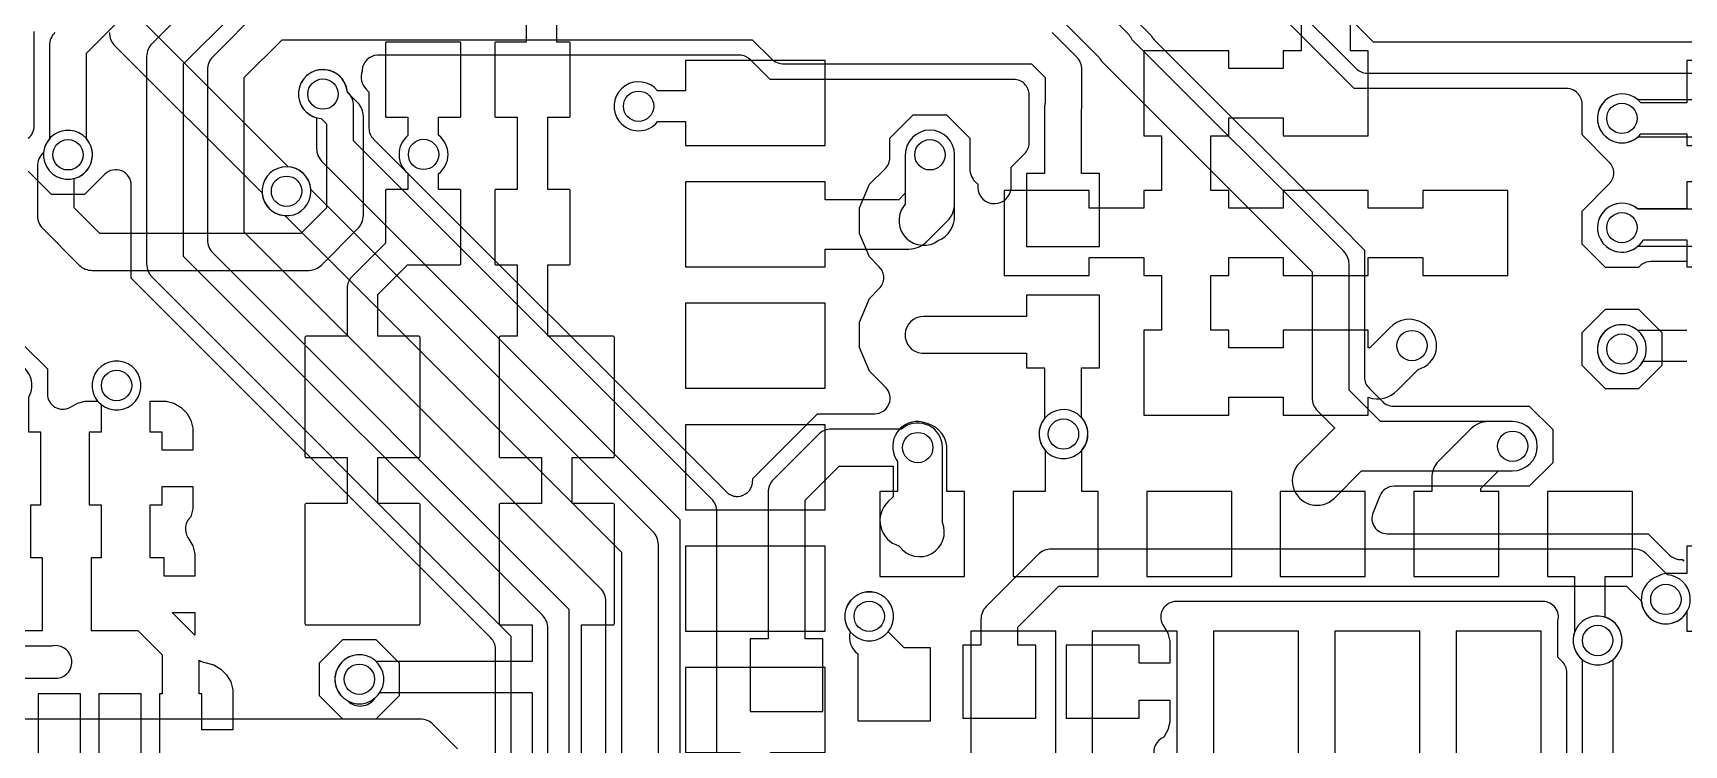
# Model space of a CAD drawing. Header units: millimetres. Extents: x 23.6 to 57.2, y 14.1 to 54.7.
# Drawn here: x 35.51 to 49.11, y 40.34 to 46.2 of the extents above; entities that cross this region are included whole.
import ezdxf

# ---------------------------------------------------------------- set-up
doc = ezdxf.new("R2010")
doc.units = ezdxf.units.MM

msp = doc.modelspace()

# ---------------------------------------------------------------- linework, layer by layer
at = {"layer": '16_copper'}
for points in [[(40.029, 39.449), (40.029, 41.328), (40.29, 41.328), (40.295, 41.33), (40.299, 41.334), (40.301, 41.339), (40.301, 42.317), (40.299, 42.322), (40.295, 42.326), (40.29, 42.328), (39.953, 42.328), (39.953, 42.706), (40.29, 42.706), (40.295, 42.708), (40.299, 42.712), (40.301, 42.717), (40.301, 43.695), (40.299, 43.7), (40.295, 43.704), (40.29, 43.706), (39.753, 43.706), (39.753, 44.293), (39.931, 44.293), (39.936, 44.298), (39.936, 44.908), (39.931, 44.913), (39.753, 44.913), (39.753, 45.509), (39.931, 45.509), (39.936, 45.514), (39.936, 46.124), (39.931, 46.129), (39.827, 46.129), (39.827, 46.6, 0.457831)], [(39.573, 46.495), (39.573, 46.129), (39.321, 46.129), (39.316, 46.124), (39.316, 45.514), (39.321, 45.509), (39.499, 45.509), (39.499, 44.913), (39.321, 44.913), (39.316, 44.908), (39.316, 44.298), (39.321, 44.293), (39.499, 44.293), (39.499, 43.706), (39.362, 43.706), (39.357, 43.704), (39.353, 43.7), (39.351, 43.695), (39.351, 42.717), (39.353, 42.712), (39.357, 42.708), (39.362, 42.706), (39.699, 42.706), (39.699, 42.328), (39.362, 42.328), (39.357, 42.326), (39.353, 42.322), (39.351, 42.317), (39.351, 41.339), (39.353, 41.334), (39.357, 41.33), (39.362, 41.328), (39.623, 41.328), (39.623, 41.027), (38.338, 41.027), (38.328, 41.037), (38.295, 41.059, 0.906348), (38.072, 40.724), (38.105, 40.702, 0.468269), (38.328, 40.724), (38.356, 40.752), (38.37, 40.773), (39.623, 40.773), (39.623, 39.365, 0.198912)], [(45.958, 46.507), (45.958, 46.057), (45.811, 46.057), (45.811, 45.91), (45.361, 45.91), (45.361, 46.057), (44.661, 46.057), (44.661, 45.357), (44.808, 45.357), (44.808, 44.907), (44.661, 44.907), (44.661, 44.76), (44.211, 44.76), (44.211, 44.907), (43.511, 44.907), (43.511, 44.207), (44.211, 44.207), (44.211, 44.354), (44.661, 44.354), (44.661, 44.207), (44.808, 44.207), (44.808, 43.757), (44.661, 43.757), (44.661, 43.057), (45.361, 43.057), (45.361, 43.204), (45.811, 43.204), (45.811, 43.057), (46.511, 43.057), (46.511, 43.204, 0.316681), (46.751, 43.263), (46.921, 43.433, 0.062258), (46.973, 43.454), (47.002, 43.474, 0.469056), (46.999, 43.787), (46.97, 43.807, 0.380689), (46.686, 43.773), (46.523, 43.61), (46.511, 43.61), (46.511, 43.757), (45.811, 43.757), (45.811, 43.61), (45.361, 43.61), (45.361, 43.757), (45.214, 43.757), (45.214, 44.207), (45.361, 44.207), (45.361, 44.354), (45.811, 44.354), (45.811, 44.207), (46.511, 44.207), (46.511, 44.354), (46.961, 44.354), (46.961, 44.207), (47.661, 44.207), (47.661, 44.907), (46.961, 44.907), (46.961, 44.76), (46.511, 44.76), (46.511, 44.907), (45.811, 44.907), (45.811, 44.76), (45.361, 44.76), (45.361, 44.907), (45.214, 44.907), (45.214, 45.357), (45.361, 45.357), (45.361, 45.504), (45.811, 45.504), (45.811, 45.357), (46.511, 45.357), (46.511, 46.057), (46.364, 46.057), (46.364, 46.507)], [(36.142, 46.206, 0.198912), (36.186, 46.098), (37.399, 44.886), (37.399, 44.88), (37.407, 44.841), (37.422, 44.805), (37.444, 44.772), (37.472, 44.744), (37.505, 44.722), (37.541, 44.707), (37.58, 44.699), (37.62, 44.699), (37.659, 44.707, 0.83208), (37.614, 45.101), (36.446, 46.269)], [(49.136, 43.754), (48.731, 43.754, 0.913614), (48.444, 43.472), (48.472, 43.444, 0.464465), (48.775, 43.5), (49.136, 43.5)], [(39.008, 40.308), (38.808, 40.508, 0.198912), (38.7, 40.552), (34.2, 40.552, 0.198912)]]:
    msp.add_lwpolyline(points, format="xyb", dxfattribs=at)
for points in [[(38.695, 41.33), (38.699, 41.334), (38.701, 41.339), (38.701, 42.317), (38.699, 42.322), (38.695, 42.326), (38.69, 42.328), (38.353, 42.328), (38.353, 42.706), (38.69, 42.706), (38.695, 42.708), (38.699, 42.712), (38.701, 42.717), (38.701, 43.695), (38.699, 43.7), (38.695, 43.704), (38.69, 43.706), (38.353, 43.706), (38.353, 44.05), (38.596, 44.293), (39.031, 44.293), (39.036, 44.298), (39.036, 44.908), (39.031, 44.913), (38.853, 44.913), (38.853, 45.044, 0.487029), (38.853, 45.361), (38.853, 45.509), (39.031, 45.509), (39.036, 45.514), (39.036, 46.124), (39.031, 46.129), (38.421, 46.129), (38.416, 46.124), (38.416, 45.514), (38.421, 45.509), (38.599, 45.509), (38.599, 45.358, 0.467263), (38.599, 45.048), (38.599, 44.913), (38.421, 44.913), (38.416, 44.908), (38.416, 44.473), (38.136, 44.193, 0.198912), (38.099, 44.103), (38.099, 43.706), (37.762, 43.706), (37.757, 43.704), (37.753, 43.7), (37.751, 43.695), (37.751, 42.717), (37.753, 42.712), (37.757, 42.708), (37.762, 42.706), (38.099, 42.706), (38.099, 42.328), (37.762, 42.328), (37.757, 42.326), (37.753, 42.322), (37.751, 42.317), (37.751, 41.339), (37.753, 41.334), (37.757, 41.33), (37.762, 41.328), (38.69, 41.328)], [(42.036, 45.977), (40.886, 45.977), (40.886, 45.727), (40.657, 45.727, 0.909744), (40.322, 45.505), (40.344, 45.472, 0.475246), (40.657, 45.473), (40.886, 45.473), (40.886, 45.277), (42.036, 45.277)], [(50.286, 45.977), (49.136, 45.977), (49.136, 45.627), (48.757, 45.627, 0.909744), (48.422, 45.405), (48.444, 45.372, 0.475246), (48.757, 45.373), (49.136, 45.373), (49.136, 45.277), (50.286, 45.277)], [(37.785, 44.248, 0.189183), (37.887, 44.292), (38.188, 44.593, 0.198912), (38.233, 44.701), (38.233, 45.519, 0.198912), (38.188, 45.627), (38.101, 45.714, 0.918765), (37.699, 45.72), (37.699, 45.68, 0.365467), (37.886, 45.499), (37.928, 45.456), (37.928, 44.764), (37.717, 44.552), (36.063, 44.552), (35.852, 44.763), (35.852, 45.005, 0.92086), (35.78, 45.401), (35.741, 45.393, 0.250488), (35.607, 45.259), (35.599, 45.22, 0.220846), (35.548, 45.1), (35.548, 44.7, 0.198912), (35.592, 44.592), (35.892, 44.292, 0.198912), (36, 44.248), (37.78, 44.248)], [(42.036, 44.424), (42.727, 44.424, 0.198912), (42.871, 44.483), (43.044, 44.656, 0.198912), (43.103, 44.8), (43.103, 45.2, 1), (42.697, 45.2), (42.697, 44.884), (42.643, 44.83), (42.036, 44.83), (42.036, 44.977), (40.886, 44.977), (40.886, 44.277), (42.036, 44.277)], [(50.286, 44.977), (49.136, 44.977), (49.136, 44.754), (48.731, 44.754, 0.913614), (48.444, 44.472), (48.472, 44.444, 0.464465), (48.775, 44.5), (49.136, 44.5), (49.136, 44.277), (50.286, 44.277)], [(43.186, 42.427), (43.039, 42.427), (43.039, 42.764, 0.362284), (42.877, 42.987), (42.868, 42.991, 0.653445), (42.609, 42.719), (42.624, 42.687), (42.633, 42.675), (42.633, 42.427), (42.486, 42.427), (42.486, 41.727), (43.186, 41.727)], [(44.286, 42.427), (44.152, 42.427), (44.152, 42.768, 0.918755), (43.872, 43.056), (43.844, 43.028, 0.365461), (43.848, 42.768), (43.848, 42.427), (43.586, 42.427), (43.586, 41.727), (44.286, 41.727)], [(47.586, 42.427), (47.439, 42.427), (47.439, 42.452), (47.584, 42.597), (47.7, 42.597, 1), (47.7, 43.003), (47.5, 43.003, 0.198912), (47.356, 42.944), (47.092, 42.68, 0.198912), (47.033, 42.536), (47.033, 42.427), (46.886, 42.427), (46.886, 41.727), (47.586, 41.727)], [(48.459, 41.007, 0.732767), (48.463, 41.392), (48.463, 41.727), (48.686, 41.727), (48.686, 42.427), (47.986, 42.427), (47.986, 41.727), (48.209, 41.727), (48.209, 41.265, 0.079328), (48.199, 41.22), (48.199, 41.18), (48.207, 41.141), (48.222, 41.105), (48.244, 41.072), (48.272, 41.044), (48.305, 41.022), (48.341, 41.007), (48.38, 40.999), (48.42, 40.999)], [(50.286, 41.977), (49.136, 41.977), (49.136, 41.752), (49, 41.752, 0.160014), (48.903, 41.732), (48.866, 41.717, 1), (49.057, 41.36), (49.09, 41.382, 0.089815), (49.136, 41.437), (49.136, 41.277), (50.286, 41.277)], [(46.178, 36.877, 0.543249), (46.272, 37.203), (46.272, 37.806, 0.198912), (46.227, 37.914), (43.936, 40.205), (43.936, 41.277), (43.236, 41.277), (43.236, 40.127), (43.583, 40.127), (45.967, 37.743), (45.967, 37.203), (45.963, 37.199), (45.941, 37.166), (45.926, 37.129), (45.918, 37.09), (45.918, 37.051), (45.926, 37.012), (45.941, 36.975), (45.963, 36.942), (45.991, 36.914), (46.024, 36.892), (46.061, 36.877), (46.1, 36.869), (46.139, 36.869)], [(46.797, 36.438), (46.784, 36.438), (46.784, 36.743, 0.47753), (46.784, 37.057), (46.784, 37.943, 0.198912), (46.747, 38.033), (44.713, 40.067), (44.713, 40.127), (44.936, 40.127), (44.936, 41.277), (44.236, 41.277), (44.236, 40.127), (44.459, 40.127), (44.459, 40.014, 0.198912), (44.496, 39.924), (46.53, 37.89), (46.53, 37.057, 0.47753), (46.53, 36.743), (46.53, 36.438), (46.517, 36.438), (46.517, 34.938), (46.797, 34.938)], [(45.797, 36.438), (45.784, 36.438), (45.784, 37.643, 0.198912), (45.747, 37.733), (43.79, 39.69, 0.198912), (43.7, 39.727), (41.953, 39.727), (41.588, 40.092), (41.588, 40.277), (42.036, 40.277), (42.036, 40.977), (40.886, 40.977), (40.886, 40.277), (41.334, 40.277), (41.334, 40.039, 0.198912), (41.371, 39.949), (41.81, 39.51, 0.198912), (41.9, 39.473), (43.647, 39.473), (45.53, 37.59), (45.53, 36.438), (45.517, 36.438), (45.517, 34.938), (45.797, 34.938)]]:
    msp.add_lwpolyline(points, format="xyb", close=True, dxfattribs=at)
for points in [[(42.036, 43.977), (40.886, 43.977), (40.886, 43.277), (42.036, 43.277)], [(36.259, 43.107), (36.295, 43.122), (36.328, 43.144), (36.356, 43.172), (36.378, 43.205), (36.393, 43.241), (36.401, 43.28), (36.401, 43.32), (36.393, 43.359), (36.378, 43.395), (36.356, 43.428), (36.328, 43.456), (36.295, 43.478), (36.259, 43.493), (36.22, 43.501), (36.18, 43.501), (36.141, 43.493), (36.105, 43.478), (36.072, 43.456), (36.044, 43.428), (36.022, 43.395), (36.007, 43.359), (35.999, 43.32), (35.999, 43.28), (36.007, 43.241), (36.022, 43.205), (36.044, 43.172), (36.072, 43.144), (36.105, 43.122), (36.141, 43.107), (36.18, 43.099), (36.22, 43.099)], [(42.036, 42.977), (40.886, 42.977), (40.886, 42.277), (42.036, 42.277)], [(45.386, 42.427), (44.686, 42.427), (44.686, 41.727), (45.386, 41.727)], [(46.486, 42.427), (45.786, 42.427), (45.786, 41.727), (46.486, 41.727)], [(42.036, 41.977), (40.886, 41.977), (40.886, 41.277), (42.036, 41.277)], [(42.459, 41.205), (42.495, 41.221), (42.528, 41.243), (42.556, 41.271), (42.578, 41.303), (42.593, 41.34), (42.601, 41.379), (42.601, 41.419), (42.593, 41.457), (42.578, 41.494), (42.556, 41.527), (42.528, 41.555), (42.495, 41.577), (42.459, 41.592), (42.42, 41.6), (42.38, 41.6), (42.341, 41.592), (42.305, 41.577), (42.272, 41.555), (42.244, 41.527), (42.222, 41.494), (42.207, 41.457), (42.199, 41.419), (42.199, 41.379), (42.207, 41.34), (42.222, 41.303), (42.244, 41.271), (42.272, 41.243), (42.305, 41.221), (42.341, 41.205), (42.38, 41.198), (42.42, 41.198)]]:
    msp.add_lwpolyline(points, close=True, dxfattribs=at)
for points in [[(45.936, 40.127), (45.936, 41.277), (45.236, 41.277), (45.236, 40.127)], [(46.936, 40.127), (46.936, 41.277), (46.236, 41.277), (46.236, 40.127)], [(47.936, 40.127), (47.936, 41.277), (47.236, 41.277), (47.236, 40.127)]]:
    msp.add_lwpolyline(points, dxfattribs=at)
at = {"layer": '1_copper'}
for points in [[(35.692, 46.208, 0.198912), (35.648, 46.1), (35.648, 45.332), (35.644, 45.328), (35.622, 45.295), (35.607, 45.259), (35.599, 45.22), (35.599, 45.18), (35.607, 45.141), (35.622, 45.105), (35.644, 45.072), (35.672, 45.044), (35.705, 45.022), (35.741, 45.007), (35.78, 44.999), (35.82, 44.999), (35.859, 45.007, 0.543249), (35.952, 45.332), (35.952, 46.037), (37.463, 47.548)], [(49.7, 46.127), (46.553, 46.127), (45.39, 47.29, 0.198912)], [(45.247, 47.073), (46.41, 45.91, 0.198912), (46.5, 45.873), (49.647, 45.873)], [(37.382, 47.008), (36.492, 46.118, 0.198912), (36.448, 46.011), (36.448, 44.3, 0.198912), (36.492, 44.192), (39.448, 41.237), (39.448, 37.4, 0.198912)], [(49.132, 44.321), (48.837, 44.321, 0.147566), (48.768, 44.299), (48.759, 44.293, 0.048998), (48.736, 44.272), (48.464, 44.272), (48.272, 44.464), (48.272, 44.736), (48.496, 44.96, 0.414214), (48.496, 45.14), (48.272, 45.364), (48.272, 45.619, 0.414214), (48.145, 45.746), (46.395, 45.746), (45.232, 46.909, 0.198912)], [(39.752, 37.463), (39.752, 41.3, 0.198912), (39.708, 41.408), (36.752, 44.363), (36.752, 45.948), (37.552, 46.748)], [(43.916, 46.379), (44.296, 45.999, 0.075178), (44.324, 45.96), (46.048, 44.237), (46.048, 43.2, 0.198912), (46.092, 43.092), (46.235, 42.95, 0.011758), (46.227, 42.944), (45.944, 42.661, 1), (46.232, 42.373), (46.455, 42.597), (47.7, 42.597, 1), (47.7, 43.003), (46.612, 43.003), (46.352, 43.263), (46.352, 44.3, 0.198912), (46.308, 44.408), (44.567, 46.148, 0.078513), (44.54, 46.187), (44.087, 46.64, 0.198912)], [(37.392, 46.408), (36.992, 46.008, 0.198912), (36.948, 45.9), (36.948, 44.5, 0.198912), (36.992, 44.392), (39.926, 41.458), (39.926, 37.55, 0.198912)], [(44.51, 46.395), (44.723, 46.182, 0.086518), (44.748, 46.147), (46.279, 44.617), (46.279, 44.617), (46.479, 44.416), (46.479, 43.368, 0.198912), (46.517, 43.279), (46.628, 43.167, 0.198912), (46.718, 43.13), (47.837, 43.13), (48.03, 42.937), (48.03, 42.663), (47.837, 42.47), (46.724, 42.47, 0.303347), (46.606, 42.391), (46.55, 42.255, 0.534511), (46.667, 42.079), (48.816, 42.079), (48.991, 41.904, 0.147546), (49.056, 41.87), (49.066, 41.868), (49.075, 41.867), (49.081, 41.867), (49.098, 41.867), (49.104, 41.86), (49.109, 41.856), (49.113, 41.852)], [(35.472, 45.336, 0.232533), (35.521, 45.437), (35.521, 46.216)], [(40.231, 37.613), (40.231, 41.522, 0.198912), (40.186, 41.629), (37.252, 44.563), (37.252, 45.837), (37.563, 46.148), (41.437, 46.148), (41.592, 45.992, 0.198912), (41.7, 45.948), (43.737, 45.948), (43.848, 45.837), (43.848, 45.629, 0.052694), (43.844, 45.596), (43.844, 45.045), (43.696, 45.045), (43.696, 44.445), (44.296, 44.445), (44.296, 45.045), (44.148, 45.045), (44.148, 45.567, 0.053987), (44.152, 45.6), (44.152, 45.9, 0.198912), (44.108, 46.008), (43.908, 46.208, 0.198912)], [(41.145, 39.148), (41.145, 42.259, 0.198912), (41.101, 42.366), (38.152, 45.315), (38.152, 45.6, 0.220846), (38.101, 45.72), (38.093, 45.759, 1), (37.707, 45.641), (37.722, 45.605, 0.20715), (37.848, 45.505), (37.848, 45.252, 0.198912), (37.892, 45.144), (40.84, 42.196), (40.84, 39.085, 0.198912)], [(49.28, 45.652), (48.732, 45.652, 0.918755), (48.444, 45.372), (48.472, 45.344, 0.365461), (48.732, 45.348), (49.217, 45.348)], [(39.321, 39.881), (39.321, 41.132, 0.198912), (39.283, 41.221), (36.321, 44.184), (36.321, 44.95, 0.668179), (36.104, 45.04), (35.936, 44.872), (35.664, 44.872), (35.472, 45.064)], [(40.663, 37.792), (40.663, 41.99, 0.198912), (40.618, 42.098), (37.801, 44.914, 0.918765), (37.399, 44.92), (37.399, 44.88, 0.365467), (37.586, 44.699), (40.358, 41.927), (40.358, 37.729, 0.198912)], [(49.3, 44.752), (48.732, 44.752, 0.918755), (48.444, 44.472), (48.472, 44.444, 0.365461), (48.732, 44.448), (49.237, 44.448)], [(35.437, 43.63), (35.63, 43.437), (35.63, 43.231, 0.563264), (35.816, 43.119), (35.821, 43.121), (35.877, 43.154), (35.942, 43.171), (36.044, 43.171), (36.056, 43.156), (36.072, 43.141), (36.072, 42.917), (35.975, 42.917), (35.975, 42.317), (36.072, 42.317), (36.072, 41.881), (35.991, 41.881), (35.991, 41.281), (36.375, 41.281), (36.576, 41.081), (36.576, 40.762), (36.553, 40.762), (36.553, 39.912)], [(48.146, 39.455), (48.146, 40.937, 0.198912), (48.109, 41.027), (48.072, 41.064), (48.072, 41.36, 0.496342), (47.95, 41.521), (44.928, 41.521, 0.577358), (44.818, 41.33), (44.859, 41.259), (44.877, 41.194), (44.877, 41.013), (44.623, 41.013), (44.623, 41.161), (44.023, 41.161), (44.023, 40.561), (44.623, 40.561), (44.623, 40.709), (44.877, 40.709), (44.877, 40.528), (44.859, 40.463), (44.826, 40.405, 0.376924), (44.75, 40.238)], [(48.527, 38.4), (48.527, 41.043, 0.909744), (48.305, 41.378), (48.272, 41.356, 0.475246), (48.273, 41.043), (48.273, 38.453)], [(34, 40.889), (35.717, 40.889, 0.955954), (35.688, 41.158), (35.675, 41.156), (35.668, 41.154), (34.938, 41.154)]]:
    msp.add_lwpolyline(points, format="xyb", dxfattribs=at)
for points in [[(41.318, 42.387, 0.362625), (41.438, 42.496), (41.439, 42.506, 0.044426), (41.44, 42.535), (41.973, 43.068), (42.445, 43.068, 0.668179), (42.535, 43.285), (42.401, 43.418), (42.321, 43.612), (42.321, 43.822), (42.401, 44.016), (42.483, 44.098, 0.414219), (42.483, 44.277), (42.401, 44.359), (42.321, 44.553), (42.321, 44.763), (42.401, 44.957), (42.533, 45.088, 0.198912), (42.57, 45.178), (42.57, 45.337), (42.763, 45.53), (43.037, 45.53), (43.23, 45.337), (43.23, 45.074, 0.147566), (43.252, 45.004), (43.257, 44.995, 0.02344), (43.267, 44.984), (43.295, 44.957, 0.98329), (43.566, 44.909), (43.569, 44.922, 0.021369), (43.569, 44.933), (43.569, 45.098), (43.679, 45.208, 0.198912), (43.717, 45.298), (43.717, 45.694, 0.414214), (43.59, 45.821), (41.584, 45.821), (41.421, 45.983, 0.198912), (41.332, 46.021), (38.35, 46.021, 0.387254), (38.223, 45.896), (38.224, 45.889, 0.296703), (38.255, 45.741), (38.261, 45.735, 0.041519), (38.279, 45.716), (38.279, 45.42, 0.198912), (38.317, 45.33), (41.223, 42.424), (41.228, 42.42), (41.232, 42.415), (41.239, 42.411), (41.245, 42.406), (41.251, 42.403), (41.256, 42.4), (41.263, 42.397), (41.27, 42.394), (41.276, 42.392), (41.283, 42.39), (41.29, 42.389), (41.297, 42.388), (41.304, 42.387), (41.31, 42.387)], [(42.868, 44.456, 0.087942), (42.937, 44.475), (42.967, 44.493, 0.32875), (43.103, 44.71), (43.103, 45.2, 1), (42.697, 45.2), (42.697, 44.793), (42.681, 44.774), (42.664, 44.744), (42.652, 44.71), (42.646, 44.675), (42.646, 44.639), (42.652, 44.604), (42.664, 44.571), (42.682, 44.54), (42.705, 44.513), (42.733, 44.491), (42.764, 44.473), (42.798, 44.461), (42.833, 44.455)], [(44.059, 42.707, 0.552357), (44.148, 43.036), (44.148, 43.445), (44.296, 43.445), (44.296, 44.045), (43.696, 44.045), (43.696, 43.869), (42.848, 43.869, 0.949951), (42.832, 43.565), (42.848, 43.565), (43.696, 43.565), (43.696, 43.445), (43.844, 43.445), (43.844, 43.028), (43.822, 42.995), (43.807, 42.959), (43.799, 42.92), (43.799, 42.88), (43.807, 42.841), (43.822, 42.805), (43.844, 42.772), (43.872, 42.744), (43.905, 42.722), (43.941, 42.707), (43.98, 42.699), (44.02, 42.699)], [(35.591, 41.881), (35.494, 41.881), (35.494, 42.317), (35.575, 42.317), (35.575, 42.917), (35.478, 42.917), (35.478, 43.204, 0.093303), (35.502, 43.283), (35.502, 43.319, 0.366017), (35.315, 43.503), (35.28, 43.502, 0.42033), (35.072, 43.275), (35.072, 42.917), (34.975, 42.917), (34.975, 42.317), (35.088, 42.317), (35.088, 41.881), (34.991, 41.881), (34.991, 41.281), (35.591, 41.281)], [(43, 42.824, 0.584909), (42.666, 42.941), (42.089, 42.941, 0.198912), (41.981, 42.897), (41.611, 42.527, 0.198912), (41.567, 42.419), (41.567, 41.215), (41.419, 41.215), (41.419, 40.615), (42.019, 40.615), (42.019, 41.215), (41.871, 41.215), (41.871, 42.356), (42.152, 42.636), (42.597, 42.636), (42.597, 42.384), (42.556, 42.344, 0.582765), (42.645, 41.98), (42.65, 41.974, 0.887685), (43.003, 42.172), (43.003, 42.789)], [(36.591, 41.731), (36.591, 41.881), (36.478, 41.881), (36.478, 42.317), (36.575, 42.317), (36.575, 42.467), (36.829, 42.467), (36.829, 42.284), (36.812, 42.219, 0.369796), (36.787, 42.049), (36.828, 41.979), (36.845, 41.914), (36.845, 41.731)], [(48.637, 41.648), (48.76, 41.524, 0.918765), (49.163, 41.519), (49.163, 41.558, 0.365467), (48.976, 41.74), (48.808, 41.908, 0.198912), (48.7, 41.952), (43.9, 41.952, 0.198912), (43.792, 41.908), (43.364, 41.48, 0.198912), (43.32, 41.372), (43.32, 41.161), (43.172, 41.161), (43.172, 40.561), (43.772, 40.561), (43.772, 41.161), (43.624, 41.161), (43.624, 41.309), (43.963, 41.648)], [(42.906, 41.139), (42.688, 41.139), (42.556, 41.271), (42.578, 41.303), (42.593, 41.34, 1), (42.207, 41.457), (42.199, 41.419, 0.148335), (42.222, 41.303), (42.244, 41.271, 0.319601), (42.306, 41.09), (42.306, 40.539), (42.906, 40.539)], [(36.88, 40.762), (36.88, 41.037, 0.096601), (36.926, 41.019), (37.001, 40.999), (37.059, 40.965), (37.106, 40.918), (37.14, 40.86), (37.157, 40.795), (37.157, 40.464), (36.903, 40.464), (36.903, 40.762)]]:
    msp.add_lwpolyline(points, format="xyb", close=True, dxfattribs=at)
for points in [[(48.464, 43.272), (48.272, 43.464), (48.272, 43.736), (48.464, 43.928), (48.736, 43.928), (48.928, 43.736), (48.928, 43.464), (48.736, 43.272)], [(48.659, 43.407), (48.695, 43.422), (48.728, 43.444), (48.756, 43.472), (48.778, 43.505), (48.793, 43.541), (48.801, 43.58), (48.801, 43.62), (48.793, 43.659), (48.778, 43.695), (48.756, 43.728), (48.728, 43.756), (48.695, 43.778), (48.659, 43.793), (48.62, 43.801), (48.58, 43.801), (48.541, 43.793), (48.505, 43.778), (48.472, 43.756), (48.444, 43.728), (48.422, 43.695), (48.407, 43.659), (48.399, 43.62), (48.399, 43.58), (48.407, 43.541), (48.422, 43.505), (48.444, 43.472), (48.472, 43.444), (48.505, 43.422), (48.541, 43.407), (48.58, 43.399), (48.62, 43.399)], [(36.575, 42.767), (36.575, 42.917), (36.478, 42.917), (36.478, 43.171), (36.608, 43.171), (36.673, 43.154), (36.731, 43.12), (36.778, 43.073), (36.812, 43.015), (36.829, 42.95), (36.829, 42.767)], [(36.836, 41.252), (36.657, 41.431), (36.845, 41.431), (36.845, 41.248), (36.844, 41.243)], [(38.064, 40.552), (37.872, 40.745), (37.872, 41.017), (38.064, 41.209), (38.336, 41.209), (38.528, 41.017), (38.528, 40.745), (38.336, 40.552)], [(38.259, 40.687), (38.295, 40.702), (38.328, 40.724), (38.356, 40.752), (38.378, 40.785), (38.393, 40.822), (38.401, 40.861), (38.401, 40.9), (38.393, 40.939), (38.378, 40.976), (38.356, 41.009), (38.328, 41.037), (38.295, 41.059), (38.259, 41.074), (38.22, 41.082), (38.18, 41.082), (38.141, 41.074), (38.105, 41.059), (38.072, 41.037), (38.044, 41.009), (38.022, 40.976), (38.007, 40.939), (37.999, 40.9), (37.999, 40.861), (38.007, 40.822), (38.022, 40.785), (38.044, 40.752), (38.072, 40.724), (38.105, 40.702), (38.141, 40.687), (38.18, 40.679), (38.22, 40.679)], [(35.903, 40.762), (35.553, 40.762), (35.553, 39.912), (35.903, 39.912)], [(36.403, 40.762), (36.053, 40.762), (36.053, 39.912), (36.403, 39.912)]]:
    msp.add_lwpolyline(points, close=True, dxfattribs=at)
at = {"layer": 'drills_via_1_16'}
for centre in [(37.9, 45.7), (40.5, 45.6), (48.6, 45.5), (35.8, 45.2), (38.729, 45.203), (42.9, 45.2), (37.6, 44.9), (48.6, 44.6), (46.871, 43.629), (48.6, 43.6), (36.2, 43.3), (44, 42.9), (42.8, 42.789), (47.7, 42.8), (48.962, 41.538), (42.4, 41.399), (48.4, 41.2), (38.2, 40.881)]:
    msp.add_circle(centre, 0.125, dxfattribs=at)

doc.saveas('drawing.dxf')
